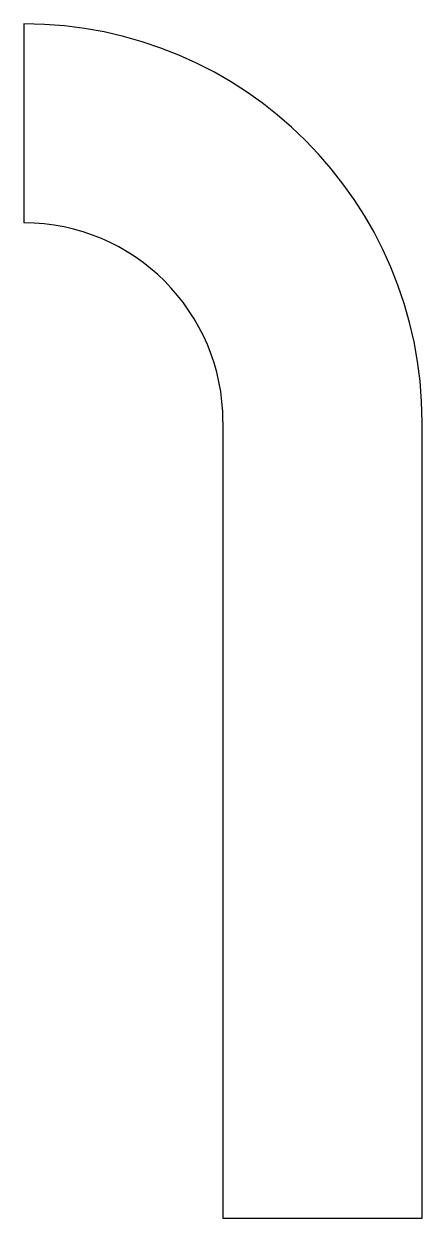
# Model space of a CAD drawing. Header units: metres. Extents: x 11 to 13, y 10 to 16.
import ezdxf

# ---------------------------------------------------------------- set-up
doc = ezdxf.new("R2010")
doc.units = ezdxf.units.M
doc.layers.get('0').update_dxf_attribs({"lineweight": 25, "true_color": 0xffffff})

msp = doc.modelspace()

# ---------------------------------------------------------------- linework, layer by layer
for p, q in [((11, 16), (11, 15)), ((12, 14), (12, 10)), ((13, 10), (13, 14)), ((12, 10), (13, 10))]:
    msp.add_line(p, q)
for radius in [2, 1]:
    msp.add_arc((11, 14), radius, 0, 90)

doc.saveas('drawing.dxf')
